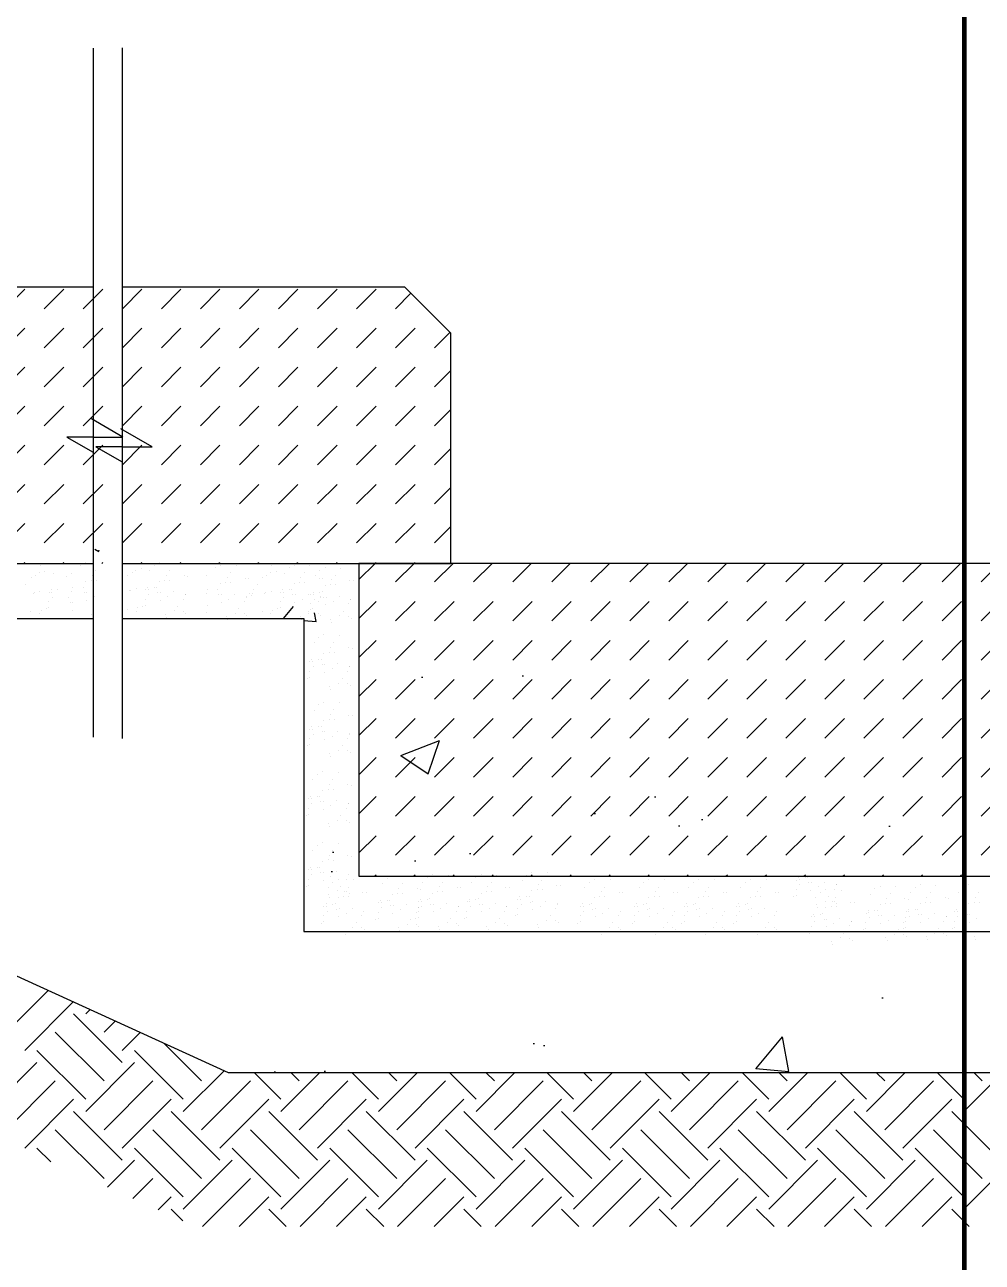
# Model space of a CAD drawing. Extents: x -5157 to -787, y -1161 to 1757.
# Drawn here: x -1568 to -1047, y -467 to 205 of the extents above; entities that cross this region are included whole.
import ezdxf

# ---------------------------------------------------------------- set-up
doc = ezdxf.new("R2010")
doc.units = 0
doc.header["$MEASUREMENT"] = 0
doc.layers.get('0').update_dxf_attribs({"linetype": 'CONTINUOUS'})
for name, color, linetype in [('LEVEL', 50, 'CONTINUOUS'), ('STAIR', 140, 'CONTINUOUS'), ('TK', 1, 'CONTINUOUS')]:
    doc.layers.add(name, color=color, linetype=linetype)
pattern_1 = [(45, (-4696.673, 390.117), (2e-15, 21.213203), [15, -15])]

msp = doc.modelspace()

# ---------------------------------------------------------------- hatches: boundary and pattern name
at = {"layer": 'STAIR'}
h = msp.add_hatch(dxfattribs=at)
h.set_pattern_fill('AR-CONC', color=256, scale=30, style=0)
h.set_pattern_definition([(50, (-4696.67, 390.12), (215.178, -18.826), [22.5, -247.5]), (355, (-4696.67, 390.12), (-41.625, 225.658), [18, -198]), (100.4514, (-4678.74, 388.55), (173.553, 206.832), [19.122, -210.343]), (46.184, (-4696.67, 450.12), (320.172, -49.656), [33.75, -371.25]), (96.636, (-4670, 445.98), (280.4, 292.235), [28.683, -315.514]), (351.184, (-4696.67, 450.12), (280.399, 292.236), [27, -297]), (21, (-4666.67, 435.12), (179.072, -120.786), [22.5, -247.5]), (326, (-4666.67, 435.12), (72.995, 217.545), [18, -198]), (71.4514, (-4651.75, 425.05), (252.067, 96.759), [19.122, -210.343]), (37.5, (-4696.67, 390.12), (3.648, 99.8682), [0, -195.6, 0, -201, 0, -198.75]), (7.5, (-4696.67, 390.12), (78.921, 118.3235), [0, -114.6, 0, -191.1, 0, -75.75]), (327.5, (-4763.57, 390.12), (160.1467, -6.7665), [0, -75, 0, -234, 0, -310.5]), (317.5, (-4793.57, 390.12), (174.956, 30.0315), [0, -97.5, 0, -155.4, 0, -220.5])])
edge = h.paths.add_edge_path()
edge.add_line((-4878.66, 662.34), (-4678.66, 662.34))
edge.add_line((-4878.66, 752.34), (-4878.66, 662.34))
edge.add_line((-4878.66, 752.34), (-4398.66, 752.34))
edge.add_line((-4678.66, 662.34), (-3588.97, 71.06))
edge.add_line((-4396.07, 782.34), (-4396.07, 632.34))
edge.add_line((-4396.07, 632.34), (-4146.07, 632.34))
edge.add_line((-4146.07, 632.34), (-4146.07, 482.34))
edge.add_line((-4146.07, 482.34), (-3846.07, 482.34))
edge.add_line((-3846.07, 482.34), (-3846.07, 332.34))
edge.add_line((-3846.07, 332.34), (-3546.07, 332.34))
edge.add_line((-3546.07, 332.34), (-3546.07, 152.34))
edge.add_line((-3588.97, 71.06), (-2247.41, 71.06))
edge.add_line((-3546.07, 152.34), (-2166.07, 152.34))
edge.add_line((-2247.41, 71.06), (-2247.41, -69.79))
edge.add_line((-2166.07, 152.34), (-2166.07, 32.34))
edge.add_line((-2166.07, 32.34), (-1716.07, 32.34))
edge.add_line((-2247.41, -69.79), (-2102.81, -69.79))
edge.add_line((-2102.81, -69.79), (-1457.23, -364.35))
edge.add_line((-1716.07, 32.34), (-1716.07, -117.66))
edge.add_line((-1716.07, -117.66), (-1416.07, -117.66))
edge.add_line((-1416.07, -117.66), (-1416.07, -287.66))
edge.add_line((-1416.07, -287.66), (-813.4, -287.66))
edge.add_line((-1457.23, -364.35), (-809.25, -364.35))
edge.add_line((-809.25, -364.35), (-813.4, -287.66))
h = msp.add_hatch(dxfattribs=at)
h.set_pattern_fill('DASH', color=256, scale=120, angle=45, style=0)
h.set_pattern_definition(pattern_1)
h.paths.add_polyline_path([(-1336.07, 37.34), (-1361.07, 62.34), (-1686.07, 62.34), (-1686.07, -87.66), (-1336.07, -87.66)])
h = msp.add_hatch(dxfattribs=at)
h.set_pattern_fill('DASH', color=256, scale=120, angle=45, style=0)
h.set_pattern_definition(pattern_1)
h.paths.add_polyline_path([(-1386.07, -87.66), (-1386.07, -257.66), (-996.07, -257.66), (-996.07, -112.66), (-1021.07, -87.66)])

# ---------------------------------------------------------------- linework, layer by layer
msp.add_line((-1336.07, -87.66), (-1386.07, -87.66))
at = {"layer": 'LEVEL'}
for p, q in [((-1530.6, 62.34), (-1686.07, 62.34)), ((-1361.07, 62.34), (-1514.72, 62.34)), ((-1361.07, 62.34), (-1336.07, 37.34)), ((-1336.07, -87.66), (-1336.07, 37.34)), ((-2102.81, -69.79), (-1457.23, -364.35)), ((-1686.07, -87.66), (-1530.6, -87.66)), ((-1514.72, -87.66), (-1336.07, -87.66)), ((-1386.07, -87.66), (-1386.07, -257.66)), ((-1021.07, -87.66), (-1386.07, -87.66)), ((-1716.07, -117.66), (-1530.6, -117.66)), ((-1514.72, -117.66), (-1416.07, -117.66)), ((-1416.07, -117.66), (-1416.07, -287.66)), ((-1386.07, -257.66), (-996.07, -257.66)), ((-1416.07, -287.66), (-803.4, -287.66)), ((-1457.23, -364.35), (-804.4, -364.35))]:
    msp.add_line(p, q, dxfattribs=at)
at = {"layer": 'STAIR', "linetype": 'CONTINUOUS'}
for p, q in [((-1530.6, 192.26), (-1530.6, -182.05)), ((-1530.6, 192.26), (-1530.6, -9.68)), ((-1514.72, 192.49), (-1514.72, -182.87)), ((-1514.72, 192.49), (-1514.72, -14.95)), ((-1514.34, -19.1), (-1531.39, -9.22)), ((-1544.91, -19.1), (-1530.6, -27.19)), ((-1530.6, -19.1), (-1544.91, -19.1)), ((-1530.6, -19.1), (-1514.34, -19.1)), ((-1498.47, -24.37), (-1515.52, -14.49)), ((-1529.03, -24.37), (-1514.72, -32.46)), ((-1514.72, -24.37), (-1529.03, -24.37)), ((-1514.72, -24.37), (-1498.47, -24.37))]:
    msp.add_line(p, q, dxfattribs=at)
at = {"layer": 'STAIR'}
for p, q in [((-1534.48, -87.4), (-1534.48, -87.4)), ((-1494.43, -87.4), (-1494.43, -87.4)), ((-1561.85, -94.11), (-1561.85, -94.11)), ((-1559.73, -92.61), (-1559.73, -92.61)), ((-1559.14, -88.99), (-1559.14, -88.99)), ((-1556.8, -91.96), (-1556.8, -91.96)), ((-1552.21, -92.98), (-1552.21, -92.98)), ((-1542.19, -93.06), (-1542.19, -93.06)), ((-1537.32, -88.89), (-1537.32, -88.89)), ((-1530.98, -94.07), (-1530.98, -94.07)), ((-1529.07, -91.57), (-1529.07, -91.57)), ((-1509.39, -92.83), (-1509.39, -92.83)), ((-1507.28, -91.33), (-1507.28, -91.33)), ((-1506.69, -87.7), (-1506.69, -87.7)), ((-1504.35, -90.68), (-1504.35, -90.68)), ((-1499.76, -91.7), (-1499.76, -91.7)), ((-1497.27, -88.89), (-1497.27, -88.89)), ((-1490.93, -94.07), (-1490.93, -94.07)), ((-1489.02, -91.57), (-1489.02, -91.57)), ((-1486.02, -87.67), (-1486.02, -87.67)), ((-1464.09, -90.17), (-1464.09, -90.17)), ((-1461.25, -88.69), (-1461.25, -88.69)), ((-1455.83, -92.85), (-1455.83, -92.85)), ((-1452.84, -88.95), (-1452.84, -88.95)), ((-1436.16, -94.11), (-1436.16, -94.11)), ((-1434.05, -92.61), (-1434.05, -92.61)), ((-1433.45, -88.99), (-1433.45, -88.99)), ((-1431.12, -91.96), (-1431.12, -91.96)), ((-1426.53, -92.98), (-1426.53, -92.98)), ((-1424.04, -90.17), (-1424.04, -90.17)), ((-1421.2, -88.69), (-1421.2, -88.69)), ((-1415.78, -92.85), (-1415.78, -92.85)), ((-1412.79, -88.95), (-1412.79, -88.95)), ((-1407.34, -91.45), (-1407.34, -91.45)), ((-1404.49, -89.97), (-1404.49, -89.97)), ((-1399.08, -94.14), (-1399.08, -94.14)), ((-1396.09, -90.23), (-1396.09, -90.23)), ((-1567.14, -99.41), (-1567.14, -99.41)), ((-1564.14, -95.51), (-1564.14, -95.51)), ((-1545.03, -94.55), (-1545.03, -94.55)), ((-1541.74, -100.78), (-1541.74, -100.78)), ((-1535.99, -100.59), (-1535.99, -100.59)), ((-1534.52, -97.37), (-1534.52, -97.37)), ((-1531.59, -96.72), (-1531.59, -96.72)), ((-1528.88, -96.79), (-1528.88, -96.79)), ((-1514.69, -98.13), (-1514.69, -98.13)), ((-1511.69, -94.23), (-1511.69, -94.23)), ((-1500.95, -100.74), (-1500.95, -100.74)), ((-1497.31, -100.78), (-1497.31, -100.78)), ((-1495.94, -100.59), (-1495.94, -100.59)), ((-1494.47, -97.37), (-1494.47, -97.37)), ((-1491.54, -96.72), (-1491.54, -96.72)), ((-1488.83, -96.79), (-1488.83, -96.79)), ((-1480.99, -94.38), (-1480.99, -94.38)), ((-1479.05, -94.59), (-1479.05, -94.59)), ((-1468.96, -94.35), (-1468.96, -94.35)), ((-1461.28, -98.65), (-1461.28, -98.65)), ((-1458.36, -98), (-1458.36, -98)), ((-1457.75, -95.35), (-1457.75, -95.35)), ((-1455.65, -98.08), (-1455.65, -98.08)), ((-1447.81, -95.66), (-1447.81, -95.66)), ((-1445.87, -95.87), (-1445.87, -95.87)), ((-1441.45, -99.41), (-1441.45, -99.41)), ((-1438.46, -95.51), (-1438.46, -95.51)), ((-1421.23, -98.65), (-1421.23, -98.65)), ((-1418.3, -98), (-1418.3, -98)), ((-1417.7, -95.35), (-1417.7, -95.35)), ((-1415.6, -98.08), (-1415.6, -98.08)), ((-1409.82, -94.26), (-1409.82, -94.26)), ((-1407.76, -95.66), (-1407.76, -95.66)), ((-1405.82, -95.87), (-1405.82, -95.87)), ((-1404.53, -99.93), (-1404.53, -99.93)), ((-1401.6, -99.28), (-1401.6, -99.28)), ((-1401, -96.64), (-1401, -96.64)), ((-1398.89, -99.36), (-1398.89, -99.36)), ((-1391.06, -96.95), (-1391.06, -96.95)), ((-1389.12, -97.16), (-1389.12, -97.16)), ((-1563.12, -103.78), (-1563.12, -103.78)), ((-1562.64, -103.71), (-1562.64, -103.71)), ((-1559.45, -102.86), (-1559.45, -102.86)), ((-1554.54, -103.35), (-1554.54, -103.35)), ((-1553.4, -102.02), (-1553.4, -102.02)), ((-1553.05, -103.29), (-1553.05, -103.29)), ((-1552.76, -105.97), (-1552.76, -105.97)), ((-1549.76, -102.07), (-1549.76, -102.07)), ((-1543.7, -106.25), (-1543.7, -106.25)), ((-1542.23, -103.03), (-1542.23, -103.03)), ((-1535.42, -103.53), (-1535.42, -103.53)), ((-1533.92, -103.46), (-1533.92, -103.46)), ((-1530.07, -105.84), (-1530.07, -105.84)), ((-1510.66, -102.5), (-1510.66, -102.5)), ((-1510.18, -102.42), (-1510.18, -102.42)), ((-1506.99, -101.58), (-1506.99, -101.58)), ((-1502.22, -107.19), (-1502.22, -107.19)), ((-1502.09, -102.07), (-1502.09, -102.07)), ((-1500.59, -102.01), (-1500.59, -102.01)), ((-1500.3, -104.69), (-1500.3, -104.69)), ((-1495.37, -103.53), (-1495.37, -103.53)), ((-1493.87, -103.46), (-1493.87, -103.46)), ((-1490.02, -105.84), (-1490.02, -105.84)), ((-1486.8, -103.15), (-1486.8, -103.15)), ((-1481.56, -107.15), (-1481.56, -107.15)), ((-1480.42, -104.56), (-1480.42, -104.56)), ((-1480.39, -104.7), (-1480.39, -104.7)), ((-1469, -104.31), (-1469, -104.31)), ((-1468.51, -102.07), (-1468.51, -102.07)), ((-1462.76, -101.87), (-1462.76, -101.87)), ((-1462.19, -104.81), (-1462.19, -104.81)), ((-1460.69, -104.74), (-1460.69, -104.74)), ((-1456.84, -107.12), (-1456.84, -107.12)), ((-1453.61, -104.44), (-1453.61, -104.44)), ((-1447.23, -105.85), (-1447.23, -105.85)), ((-1447.2, -105.99), (-1447.2, -105.99)), ((-1445.52, -104.08), (-1445.52, -104.08)), ((-1444.3, -105.2), (-1444.3, -105.2)), ((-1444.02, -104.02), (-1444.02, -104.02)), ((-1443.37, -101.91), (-1443.37, -101.91)), ((-1437.43, -103.78), (-1437.43, -103.78)), ((-1436.95, -103.71), (-1436.95, -103.71)), ((-1433.76, -102.86), (-1433.76, -102.86)), ((-1428.86, -103.35), (-1428.86, -103.35)), ((-1427.72, -102.02), (-1427.72, -102.02)), ((-1427.36, -103.29), (-1427.36, -103.29)), ((-1427.07, -105.97), (-1427.07, -105.97)), ((-1424.08, -102.07), (-1424.08, -102.07)), ((-1422.7, -101.87), (-1422.7, -101.87)), ((-1422.14, -104.81), (-1422.14, -104.81)), ((-1420.64, -104.74), (-1420.64, -104.74)), ((-1416.79, -107.12), (-1416.79, -107.12)), ((-1413.56, -104.44), (-1413.56, -104.44)), ((-1412.16, -104.64), (-1412.16, -104.64)), ((-1411.01, -103.31), (-1411.01, -103.31)), ((-1410.66, -104.57), (-1410.66, -104.57)), ((-1410.37, -107.25), (-1410.37, -107.25)), ((-1407.37, -103.35), (-1407.37, -103.35)), ((-1407.18, -105.85), (-1407.18, -105.85)), ((-1407.15, -105.99), (-1407.15, -105.99)), ((-1406, -103.16), (-1406, -103.16)), ((-1405.43, -106.09), (-1405.43, -106.09)), ((-1403.93, -106.03), (-1403.93, -106.03)), ((-1396.86, -105.72), (-1396.86, -105.72)), ((-1390.48, -107.13), (-1390.48, -107.13)), ((-1390.45, -107.27), (-1390.45, -107.27)), ((-1564.45, -113.89), (-1564.45, -113.89)), ((-1558.87, -113.05), (-1558.87, -113.05)), ((-1555.94, -112.4), (-1555.94, -112.4)), ((-1554.68, -108.47), (-1554.68, -108.47)), ((-1554.68, -111.69), (-1554.68, -111.69)), ((-1543.13, -109.19), (-1543.13, -109.19)), ((-1541.95, -113.28), (-1541.95, -113.28)), ((-1541.63, -109.12), (-1541.63, -109.12)), ((-1534.23, -107.62), (-1534.23, -107.62)), ((-1511.99, -112.61), (-1511.99, -112.61)), ((-1507.23, -113.71), (-1507.23, -113.71)), ((-1506.42, -111.76), (-1506.42, -111.76)), ((-1503.49, -111.11), (-1503.49, -111.11)), ((-1502.22, -110.4), (-1502.22, -110.4)), ((-1494.18, -107.62), (-1494.18, -107.62)), ((-1486.47, -113.55), (-1486.47, -113.55)), ((-1484.55, -111.05), (-1484.55, -111.05)), ((-1481.58, -113.74), (-1481.58, -113.74)), ((-1468.4, -110.4), (-1468.4, -110.4)), ((-1461, -108.9), (-1461, -108.9)), ((-1451.37, -112.34), (-1451.37, -112.34)), ((-1448.37, -108.43), (-1448.37, -108.43)), ((-1438.76, -113.89), (-1438.76, -113.89)), ((-1433.18, -113.05), (-1433.18, -113.05)), ((-1430.25, -112.4), (-1430.25, -112.4)), ((-1428.99, -108.47), (-1428.99, -108.47)), ((-1428.99, -111.69), (-1428.99, -111.69)), ((-1420.95, -108.9), (-1420.95, -108.9)), ((-1413.55, -113.68), (-1413.55, -113.68)), ((-1412.29, -109.75), (-1412.29, -109.75)), ((-1412.29, -112.97), (-1412.29, -112.97)), ((-1411.32, -112.34), (-1411.32, -112.34)), ((-1408.32, -108.43), (-1408.32, -108.43)), ((-1404.25, -110.18), (-1404.25, -110.18)), ((-1400.08, -108.4), (-1400.08, -108.4)), ((-1394.62, -113.62), (-1394.62, -113.62)), ((-1391.62, -109.72), (-1391.62, -109.72)), ((-1559.68, -114.99), (-1559.68, -114.99)), ((-1531.34, -115.5), (-1531.34, -115.5)), ((-1530.73, -117.15), (-1530.73, -117.15)), ((-1491.29, -115.5), (-1491.29, -115.5)), ((-1490.68, -117.15), (-1490.68, -117.15)), ((-1480.13, -114.81), (-1480.13, -114.81)), ((-1468.71, -114.56), (-1468.71, -114.56)), ((-1458.11, -116.79), (-1458.11, -116.79)), ((-1457.49, -118.43), (-1457.49, -118.43)), ((-1453.29, -114.83), (-1453.29, -114.83)), ((-1448.39, -115.03), (-1448.39, -115.03)), ((-1446.95, -116.1), (-1446.95, -116.1)), ((-1433.99, -114.99), (-1433.99, -114.99)), ((-1418.06, -116.79), (-1418.06, -116.79)), ((-1417.44, -118.43), (-1417.44, -118.43)), ((-1413.24, -114.83), (-1413.24, -114.83)), ((-1408.34, -115.03), (-1408.34, -115.03)), ((-1406.9, -116.1), (-1406.9, -116.1)), ((-1401.36, -118.07), (-1401.36, -118.07)), ((-1400.74, -119.72), (-1400.74, -119.72)), ((-1396.53, -116.12), (-1396.53, -116.12)), ((-1391.64, -116.31), (-1391.64, -116.31)), ((-1390.2, -117.38), (-1390.2, -117.38)), ((-1405.14, -126.56), (-1405.14, -126.56)), ((-1396.73, -126.82), (-1396.73, -126.82)), ((-1410.47, -130.85), (-1410.47, -130.85)), ((-1407.98, -128.04), (-1407.98, -128.04)), ((-1401.64, -133.22), (-1401.64, -133.22)), ((-1399.72, -130.72), (-1399.72, -130.72)), ((-1391.7, -133.53), (-1391.7, -133.53)), ((-1389.76, -133.74), (-1389.76, -133.74)), ((-1411.66, -139.89), (-1411.66, -139.89)), ((-1411.3, -141.16), (-1411.3, -141.16)), ((-1408.02, -139.94), (-1408.02, -139.94)), ((-1406.64, -139.74), (-1406.64, -139.74)), ((-1405.17, -136.52), (-1405.17, -136.52)), ((-1402.24, -135.87), (-1402.24, -135.87)), ((-1399.54, -135.95), (-1399.54, -135.95)), ((-1412.93, -146.34), (-1412.93, -146.34)), ((-1412.8, -141.22), (-1412.8, -141.22)), ((-1411.01, -143.84), (-1411.01, -143.84)), ((-1406.08, -142.68), (-1406.08, -142.68)), ((-1404.89, -146.77), (-1404.89, -146.77)), ((-1404.58, -142.61), (-1404.58, -142.61)), ((-1400.73, -144.99), (-1400.73, -144.99)), ((-1397.5, -142.31), (-1397.5, -142.31)), ((-1392.26, -146.3), (-1392.26, -146.3)), ((-1391.12, -143.72), (-1391.12, -143.72)), ((-1391.09, -143.86), (-1391.09, -143.86)), ((-1414.19, -150.27), (-1414.19, -150.27)), ((-1412.93, -149.56), (-1412.93, -149.56)), ((-1402, -154.66), (-1402, -154.66)), ((-1397.18, -152.7), (-1397.18, -152.7)), ((-1395.26, -150.21), (-1395.26, -150.21)), ((-1392.28, -152.9), (-1392.28, -152.9)), ((-1390.84, -153.97), (-1390.84, -153.97)), ((-1401.38, -156.3), (-1401.38, -156.3)), ((-1410.47, -167.44), (-1410.47, -167.44)), ((-1407.98, -164.63), (-1407.98, -164.63)), ((-1405.14, -163.14), (-1405.14, -163.14)), ((-1399.72, -167.31), (-1399.72, -167.31)), ((-1396.73, -163.41), (-1396.73, -163.41)), ((-1405.17, -173.11), (-1405.17, -173.11)), ((-1402.24, -172.46), (-1402.24, -172.46)), ((-1401.64, -169.81), (-1401.64, -169.81)), ((-1399.54, -172.53), (-1399.54, -172.53)), ((-1391.7, -170.12), (-1391.7, -170.12)), ((-1389.76, -170.33), (-1389.76, -170.33)), ((-1412.8, -177.81), (-1412.8, -177.81)), ((-1411.66, -176.48), (-1411.66, -176.48)), ((-1411.3, -177.75), (-1411.3, -177.75)), ((-1411.01, -180.43), (-1411.01, -180.43)), ((-1408.02, -176.52), (-1408.02, -176.52)), ((-1406.64, -176.33), (-1406.64, -176.33)), ((-1406.08, -179.27), (-1406.08, -179.27)), ((-1404.58, -179.2), (-1404.58, -179.2)), ((-1397.5, -178.89), (-1397.5, -178.89)), ((-1391.12, -180.3), (-1391.12, -180.3)), ((-1391.09, -180.44), (-1391.09, -180.44)), ((-1414.19, -186.85), (-1414.19, -186.85)), ((-1412.93, -182.93), (-1412.93, -182.93)), ((-1412.93, -186.14), (-1412.93, -186.14)), ((-1404.89, -183.36), (-1404.89, -183.36)), ((-1400.73, -181.58), (-1400.73, -181.58)), ((-1395.26, -186.79), (-1395.26, -186.79)), ((-1392.26, -182.89), (-1392.26, -182.89)), ((-1402, -191.24), (-1402, -191.24)), ((-1401.38, -192.89), (-1401.38, -192.89)), ((-1397.18, -189.29), (-1397.18, -189.29)), ((-1392.28, -189.48), (-1392.28, -189.48)), ((-1390.84, -190.55), (-1390.84, -190.55)), ((-1405.78, -201.01), (-1405.78, -201.01)), ((-1397.37, -201.28), (-1397.37, -201.28)), ((-1411.11, -205.31), (-1411.11, -205.31)), ((-1408.62, -202.5), (-1408.62, -202.5)), ((-1402.28, -207.68), (-1402.28, -207.68)), ((-1400.37, -205.18), (-1400.37, -205.18)), ((-1392.34, -207.99), (-1392.34, -207.99)), ((-1390.4, -208.2), (-1390.4, -208.2)), ((-1412.3, -214.35), (-1412.3, -214.35)), ((-1408.66, -214.39), (-1408.66, -214.39)), ((-1407.29, -214.2), (-1407.29, -214.2)), ((-1405.82, -210.98), (-1405.82, -210.98)), ((-1402.89, -210.33), (-1402.89, -210.33)), ((-1400.18, -210.4), (-1400.18, -210.4)), ((-1413.57, -220.8), (-1413.57, -220.8)), ((-1413.44, -215.68), (-1413.44, -215.68)), ((-1411.94, -215.62), (-1411.94, -215.62)), ((-1411.65, -218.3), (-1411.65, -218.3)), ((-1406.72, -217.14), (-1406.72, -217.14)), ((-1405.53, -221.23), (-1405.53, -221.23)), ((-1405.22, -217.07), (-1405.22, -217.07)), ((-1401.37, -219.45), (-1401.37, -219.45)), ((-1398.15, -216.76), (-1398.15, -216.76)), ((-1392.91, -220.76), (-1392.91, -220.76)), ((-1391.77, -218.17), (-1391.77, -218.17)), ((-1391.74, -218.31), (-1391.74, -218.31)), ((-1414.84, -224.72), (-1414.84, -224.72)), ((-1413.57, -224.01), (-1413.57, -224.01)), ((-1397.82, -227.16), (-1397.82, -227.16)), ((-1395.9, -224.66), (-1395.9, -224.66)), ((-1392.93, -227.35), (-1392.93, -227.35)), ((-1391.48, -228.42), (-1391.48, -228.42)), ((-1402.64, -229.11), (-1402.64, -229.11)), ((-1402.02, -230.76), (-1402.02, -230.76)), ((-1408.62, -241.01), (-1408.62, -241.01)), ((-1405.78, -239.52), (-1405.78, -239.52)), ((-1397.37, -239.79), (-1397.37, -239.79)), ((-1411.11, -243.82), (-1411.11, -243.82)), ((-1402.28, -246.19), (-1402.28, -246.19)), ((-1400.37, -243.69), (-1400.37, -243.69)), ((-1392.34, -246.5), (-1392.34, -246.5)), ((-1390.4, -246.71), (-1390.4, -246.71)), ((-1413.44, -254.19), (-1413.44, -254.19)), ((-1412.3, -252.86), (-1412.3, -252.86)), ((-1411.94, -254.13), (-1411.94, -254.13)), ((-1408.66, -252.91), (-1408.66, -252.91)), ((-1407.29, -252.71), (-1407.29, -252.71)), ((-1405.82, -249.49), (-1405.82, -249.49)), ((-1402.89, -248.84), (-1402.89, -248.84)), ((-1400.18, -248.92), (-1400.18, -248.92)), ((-1398.15, -255.27), (-1398.15, -255.27)), ((-1413.57, -259.31), (-1413.57, -259.31)), ((-1411.65, -256.81), (-1411.65, -256.81)), ((-1406.72, -255.65), (-1406.72, -255.65)), ((-1405.53, -259.74), (-1405.53, -259.74)), ((-1405.22, -255.58), (-1405.22, -255.58)), ((-1401.37, -257.96), (-1401.37, -257.96)), ((-1400.27, -260.91), (-1400.27, -260.91)), ((-1397.43, -259.42), (-1397.43, -259.42)), ((-1392.91, -259.27), (-1392.91, -259.27)), ((-1391.77, -256.69), (-1391.77, -256.69)), ((-1391.74, -256.82), (-1391.74, -256.82)), ((-1389.02, -259.69), (-1389.02, -259.69)), ((-1373.21, -261.79), (-1373.21, -261.79)), ((-1370.72, -258.98), (-1370.72, -258.98)), ((-1367.88, -257.5), (-1367.88, -257.5)), ((-1362.46, -261.66), (-1362.46, -261.66)), ((-1359.47, -257.76), (-1359.47, -257.76)), ((-1351.36, -261.15), (-1351.36, -261.15)), ((-1348.88, -258.34), (-1348.88, -258.34)), ((-1346.04, -256.85), (-1346.04, -256.85)), ((-1340.62, -261.02), (-1340.62, -261.02)), ((-1337.63, -257.12), (-1337.63, -257.12)), ((-1325.03, -261.15), (-1325.03, -261.15)), ((-1322.54, -258.34), (-1322.54, -258.34)), ((-1319.7, -256.85), (-1319.7, -256.85)), ((-1314.28, -261.02), (-1314.28, -261.02)), ((-1311.29, -257.12), (-1311.29, -257.12)), ((-1297.4, -259.86), (-1297.4, -259.86)), ((-1294.92, -257.06), (-1294.92, -257.06)), ((-1292.08, -255.57), (-1292.08, -255.57)), ((-1288.58, -262.24), (-1288.58, -262.24)), ((-1286.66, -259.74), (-1286.66, -259.74)), ((-1283.67, -255.84), (-1283.67, -255.84)), ((-1260.87, -260.91), (-1260.87, -260.91)), ((-1258.03, -259.42), (-1258.03, -259.42)), ((-1249.62, -259.69), (-1249.62, -259.69)), ((-1231.32, -260.91), (-1231.32, -260.91)), ((-1228.48, -259.42), (-1228.48, -259.42)), ((-1220.07, -259.69), (-1220.07, -259.69)), ((-1204.34, -260.91), (-1204.34, -260.91)), ((-1201.5, -259.42), (-1201.5, -259.42)), ((-1193.09, -259.69), (-1193.09, -259.69)), ((-1176.07, -260.91), (-1176.07, -260.91)), ((-1173.23, -259.42), (-1173.23, -259.42)), ((-1164.82, -259.69), (-1164.82, -259.69)), ((-1148.41, -259.74), (-1148.41, -259.74)), ((-1147.27, -258.41), (-1147.27, -258.41)), ((-1146.91, -259.67), (-1146.91, -259.67)), ((-1143.63, -258.45), (-1143.63, -258.45)), ((-1142.26, -258.26), (-1142.26, -258.26)), ((-1141.69, -261.19), (-1141.69, -261.19)), ((-1140.19, -261.13), (-1140.19, -261.13)), ((-1133.12, -260.82), (-1133.12, -260.82)), ((-1126.74, -262.23), (-1126.74, -262.23)), ((-1414.84, -263.23), (-1414.84, -263.23)), ((-1413.57, -262.53), (-1413.57, -262.53)), ((-1402.76, -263.72), (-1402.76, -263.72)), ((-1402.64, -267.62), (-1402.64, -267.62)), ((-1397.82, -265.67), (-1397.82, -265.67)), ((-1395.9, -263.17), (-1395.9, -263.17)), ((-1394.54, -268.74), (-1394.54, -268.74)), ((-1393.93, -266.09), (-1393.93, -266.09)), ((-1392.93, -265.87), (-1392.93, -265.87)), ((-1392.01, -263.59), (-1392.01, -263.59)), ((-1391.83, -268.81), (-1391.83, -268.81)), ((-1391.48, -266.94), (-1391.48, -266.94)), ((-1383.99, -266.4), (-1383.99, -266.4)), ((-1382.05, -266.61), (-1382.05, -266.61)), ((-1367.91, -267.46), (-1367.91, -267.46)), ((-1364.99, -266.81), (-1364.99, -266.81)), ((-1364.38, -264.16), (-1364.38, -264.16)), ((-1362.28, -266.89), (-1362.28, -266.89)), ((-1354.44, -264.47), (-1354.44, -264.47)), ((-1352.5, -264.68), (-1352.5, -264.68)), ((-1346.07, -266.82), (-1346.07, -266.82)), ((-1343.14, -266.17), (-1343.14, -266.17)), ((-1342.54, -263.52), (-1342.54, -263.52)), ((-1340.43, -266.25), (-1340.43, -266.25)), ((-1332.6, -263.83), (-1332.6, -263.83)), ((-1330.66, -264.04), (-1330.66, -264.04)), ((-1319.74, -266.82), (-1319.74, -266.82)), ((-1316.81, -266.17), (-1316.81, -266.17)), ((-1316.2, -263.52), (-1316.2, -263.52)), ((-1314.1, -266.25), (-1314.1, -266.25)), ((-1306.26, -263.83), (-1306.26, -263.83)), ((-1304.32, -264.04), (-1304.32, -264.04)), ((-1298.59, -268.91), (-1298.59, -268.91)), ((-1294.95, -268.95), (-1294.95, -268.95)), ((-1293.58, -268.76), (-1293.58, -268.76)), ((-1292.11, -265.54), (-1292.11, -265.54)), ((-1289.18, -264.89), (-1289.18, -264.89)), ((-1286.47, -264.96), (-1286.47, -264.96)), ((-1278.64, -262.55), (-1278.64, -262.55)), ((-1276.7, -262.76), (-1276.7, -262.76)), ((-1263.36, -263.72), (-1263.36, -263.72)), ((-1255.14, -268.74), (-1255.14, -268.74)), ((-1254.53, -266.09), (-1254.53, -266.09)), ((-1252.61, -263.59), (-1252.61, -263.59)), ((-1252.43, -268.81), (-1252.43, -268.81)), ((-1244.59, -266.4), (-1244.59, -266.4)), ((-1242.65, -266.61), (-1242.65, -266.61)), ((-1233.81, -263.72), (-1233.81, -263.72)), ((-1225.59, -268.74), (-1225.59, -268.74)), ((-1224.98, -266.09), (-1224.98, -266.09)), ((-1223.06, -263.59), (-1223.06, -263.59)), ((-1222.88, -268.81), (-1222.88, -268.81)), ((-1215.04, -266.4), (-1215.04, -266.4)), ((-1213.1, -266.61), (-1213.1, -266.61)), ((-1206.83, -263.72), (-1206.83, -263.72)), ((-1198.61, -268.74), (-1198.61, -268.74)), ((-1198, -266.09), (-1198, -266.09)), ((-1196.08, -263.59), (-1196.08, -263.59)), ((-1195.9, -268.81), (-1195.9, -268.81)), ((-1188.06, -266.4), (-1188.06, -266.4)), ((-1186.12, -266.61), (-1186.12, -266.61)), ((-1178.56, -263.72), (-1178.56, -263.72)), ((-1170.34, -268.74), (-1170.34, -268.74)), ((-1169.74, -266.09), (-1169.74, -266.09)), ((-1167.82, -263.59), (-1167.82, -263.59)), ((-1167.63, -268.81), (-1167.63, -268.81)), ((-1159.8, -266.4), (-1159.8, -266.4)), ((-1157.86, -266.61), (-1157.86, -266.61)), ((-1149.81, -268.78), (-1149.81, -268.78)), ((-1148.54, -264.85), (-1148.54, -264.85)), ((-1148.54, -268.07), (-1148.54, -268.07)), ((-1146.63, -262.35), (-1146.63, -262.35)), ((-1140.5, -265.28), (-1140.5, -265.28)), ((-1136.34, -263.5), (-1136.34, -263.5)), ((-1135.24, -266.45), (-1135.24, -266.45)), ((-1132.4, -264.97), (-1132.4, -264.97)), ((-1130.87, -268.72), (-1130.87, -268.72)), ((-1127.88, -264.82), (-1127.88, -264.82)), ((-1126.71, -262.37), (-1126.71, -262.37)), ((-1123.99, -265.23), (-1123.99, -265.23)), ((-1108.18, -267.34), (-1108.18, -267.34)), ((-1105.69, -264.53), (-1105.69, -264.53)), ((-1102.85, -263.04), (-1102.85, -263.04)), ((-1097.44, -267.21), (-1097.44, -267.21)), ((-1094.44, -263.31), (-1094.44, -263.31)), ((-1086.34, -266.69), (-1086.34, -266.69)), ((-1083.85, -263.88), (-1083.85, -263.88)), ((-1081.01, -262.4), (-1081.01, -262.4)), ((-1075.6, -266.57), (-1075.6, -266.57)), ((-1072.6, -262.67), (-1072.6, -262.67)), ((-1060, -266.69), (-1060, -266.69)), ((-1057.51, -263.88), (-1057.51, -263.88)), ((-1054.67, -262.4), (-1054.67, -262.4)), ((-1049.26, -266.57), (-1049.26, -266.57)), ((-1405.09, -274.09), (-1405.09, -274.09)), ((-1403.95, -272.76), (-1403.95, -272.76)), ((-1403.59, -274.03), (-1403.59, -274.03)), ((-1402.02, -269.27), (-1402.02, -269.27)), ((-1400.31, -272.8), (-1400.31, -272.8)), ((-1398.94, -272.61), (-1398.94, -272.61)), ((-1398.37, -275.55), (-1398.37, -275.55)), ((-1397.47, -269.39), (-1397.47, -269.39)), ((-1396.87, -275.48), (-1396.87, -275.48)), ((-1389.79, -275.17), (-1389.79, -275.17)), ((-1375.54, -272.17), (-1375.54, -272.17)), ((-1374.4, -270.83), (-1374.4, -270.83)), ((-1374.04, -272.1), (-1374.04, -272.1)), ((-1373.75, -274.78), (-1373.75, -274.78)), ((-1370.76, -270.88), (-1370.76, -270.88)), ((-1369.39, -270.68), (-1369.39, -270.68)), ((-1368.82, -273.62), (-1368.82, -273.62)), ((-1367.32, -273.55), (-1367.32, -273.55)), ((-1360.24, -273.25), (-1360.24, -273.25)), ((-1353.86, -274.66), (-1353.86, -274.66)), ((-1353.83, -274.8), (-1353.83, -274.8)), ((-1353.7, -271.52), (-1353.7, -271.52)), ((-1352.56, -270.19), (-1352.56, -270.19)), ((-1352.2, -271.46), (-1352.2, -271.46)), ((-1351.91, -274.14), (-1351.91, -274.14)), ((-1348.92, -270.24), (-1348.92, -270.24)), ((-1347.54, -270.04), (-1347.54, -270.04)), ((-1346.97, -272.98), (-1346.97, -272.98)), ((-1345.48, -272.91), (-1345.48, -272.91)), ((-1341.63, -275.29), (-1341.63, -275.29)), ((-1338.4, -272.6), (-1338.4, -272.6)), ((-1332.02, -274.02), (-1332.02, -274.02)), ((-1331.99, -274.15), (-1331.99, -274.15)), ((-1327.36, -271.52), (-1327.36, -271.52)), ((-1326.22, -270.19), (-1326.22, -270.19)), ((-1325.86, -271.46), (-1325.86, -271.46)), ((-1325.57, -274.14), (-1325.57, -274.14)), ((-1322.58, -270.24), (-1322.58, -270.24)), ((-1321.21, -270.04), (-1321.21, -270.04)), ((-1320.64, -272.98), (-1320.64, -272.98)), ((-1319.14, -272.91), (-1319.14, -272.91)), ((-1315.29, -275.29), (-1315.29, -275.29)), ((-1312.06, -272.6), (-1312.06, -272.6)), ((-1305.68, -274.02), (-1305.68, -274.02)), ((-1305.65, -274.15), (-1305.65, -274.15)), ((-1299.87, -275.35), (-1299.87, -275.35)), ((-1299.74, -270.24), (-1299.74, -270.24)), ((-1298.24, -270.17), (-1298.24, -270.17)), ((-1297.95, -272.86), (-1297.95, -272.86)), ((-1293.01, -271.69), (-1293.01, -271.69)), ((-1291.52, -271.63), (-1291.52, -271.63)), ((-1287.66, -274), (-1287.66, -274)), ((-1284.44, -271.32), (-1284.44, -271.32)), ((-1279.2, -275.32), (-1279.2, -275.32)), ((-1278.06, -272.73), (-1278.06, -272.73)), ((-1278.03, -272.87), (-1278.03, -272.87)), ((-1265.69, -274.09), (-1265.69, -274.09)), ((-1264.55, -272.76), (-1264.55, -272.76)), ((-1264.19, -274.03), (-1264.19, -274.03)), ((-1260.91, -272.8), (-1260.91, -272.8)), ((-1259.54, -272.61), (-1259.54, -272.61)), ((-1258.97, -275.55), (-1258.97, -275.55)), ((-1258.07, -269.39), (-1258.07, -269.39)), ((-1257.47, -275.48), (-1257.47, -275.48)), ((-1250.39, -275.17), (-1250.39, -275.17)), ((-1236.14, -274.09), (-1236.14, -274.09)), ((-1235, -272.76), (-1235, -272.76)), ((-1234.64, -274.03), (-1234.64, -274.03)), ((-1231.36, -272.8), (-1231.36, -272.8)), ((-1229.99, -272.61), (-1229.99, -272.61)), ((-1229.42, -275.55), (-1229.42, -275.55)), ((-1228.52, -269.39), (-1228.52, -269.39)), ((-1227.92, -275.48), (-1227.92, -275.48)), ((-1220.84, -275.17), (-1220.84, -275.17)), ((-1209.16, -274.09), (-1209.16, -274.09)), ((-1208.02, -272.76), (-1208.02, -272.76)), ((-1207.66, -274.03), (-1207.66, -274.03)), ((-1204.38, -272.8), (-1204.38, -272.8)), ((-1203.01, -272.61), (-1203.01, -272.61)), ((-1202.44, -275.55), (-1202.44, -275.55)), ((-1201.53, -269.39), (-1201.53, -269.39)), ((-1200.94, -275.48), (-1200.94, -275.48)), ((-1193.86, -275.17), (-1193.86, -275.17)), ((-1180.89, -274.09), (-1180.89, -274.09)), ((-1179.75, -272.76), (-1179.75, -272.76)), ((-1179.39, -274.03), (-1179.39, -274.03)), ((-1176.11, -272.8), (-1176.11, -272.8)), ((-1174.74, -272.61), (-1174.74, -272.61)), ((-1174.17, -275.55), (-1174.17, -275.55)), ((-1173.27, -269.39), (-1173.27, -269.39)), ((-1172.67, -275.48), (-1172.67, -275.48)), ((-1165.6, -275.17), (-1165.6, -275.17)), ((-1137.73, -269.26), (-1137.73, -269.26)), ((-1137.61, -273.17), (-1137.61, -273.17)), ((-1137, -274.82), (-1137, -274.82)), ((-1132.79, -271.22), (-1132.79, -271.22)), ((-1132.44, -274.93), (-1132.44, -274.93)), ((-1129.51, -274.28), (-1129.51, -274.28)), ((-1128.91, -271.63), (-1128.91, -271.63)), ((-1127.9, -271.41), (-1127.9, -271.41)), ((-1126.99, -269.14), (-1126.99, -269.14)), ((-1126.8, -274.36), (-1126.8, -274.36)), ((-1126.45, -272.48), (-1126.45, -272.48)), ((-1118.97, -271.95), (-1118.97, -271.95)), ((-1117.03, -272.15), (-1117.03, -272.15)), ((-1102.89, -273.01), (-1102.89, -273.01)), ((-1099.96, -272.36), (-1099.96, -272.36)), ((-1099.36, -269.71), (-1099.36, -269.71)), ((-1097.25, -272.43), (-1097.25, -272.43)), ((-1089.42, -270.02), (-1089.42, -270.02)), ((-1087.48, -270.23), (-1087.48, -270.23)), ((-1082.52, -275.59), (-1082.52, -275.59)), ((-1081.05, -272.36), (-1081.05, -272.36)), ((-1078.12, -271.72), (-1078.12, -271.72)), ((-1077.51, -269.07), (-1077.51, -269.07)), ((-1075.41, -271.79), (-1075.41, -271.79)), ((-1067.57, -269.38), (-1067.57, -269.38)), ((-1065.64, -269.59), (-1065.64, -269.59)), ((-1056.18, -275.59), (-1056.18, -275.59)), ((-1054.71, -272.36), (-1054.71, -272.36)), ((-1051.78, -271.72), (-1051.78, -271.72)), ((-1051.18, -269.07), (-1051.18, -269.07)), ((-1049.07, -271.79), (-1049.07, -271.79)), ((-1405.22, -279.21), (-1405.22, -279.21)), ((-1405.22, -282.42), (-1405.22, -282.42)), ((-1403.3, -276.71), (-1403.3, -276.71)), ((-1397.18, -279.64), (-1397.18, -279.64)), ((-1393.02, -277.86), (-1393.02, -277.86)), ((-1384.55, -279.17), (-1384.55, -279.17)), ((-1383.41, -276.58), (-1383.41, -276.58)), ((-1383.38, -276.72), (-1383.38, -276.72)), ((-1376.94, -281.21), (-1376.94, -281.21)), ((-1375.67, -277.28), (-1375.67, -277.28)), ((-1375.67, -280.5), (-1375.67, -280.5)), ((-1367.63, -277.71), (-1367.63, -277.71)), ((-1363.47, -275.93), (-1363.47, -275.93)), ((-1358, -281.15), (-1358, -281.15)), ((-1355.09, -280.56), (-1355.09, -280.56)), ((-1355, -277.24), (-1355, -277.24)), ((-1353.83, -276.64), (-1353.83, -276.64)), ((-1353.83, -279.86), (-1353.83, -279.86)), ((-1345.79, -277.07), (-1345.79, -277.07)), ((-1336.16, -280.5), (-1336.16, -280.5)), ((-1333.16, -276.6), (-1333.16, -276.6)), ((-1328.76, -280.56), (-1328.76, -280.56)), ((-1327.49, -276.64), (-1327.49, -276.64)), ((-1327.49, -279.86), (-1327.49, -279.86)), ((-1319.45, -277.07), (-1319.45, -277.07)), ((-1309.82, -280.5), (-1309.82, -280.5)), ((-1306.82, -276.6), (-1306.82, -276.6)), ((-1301.13, -279.28), (-1301.13, -279.28)), ((-1299.87, -278.57), (-1299.87, -278.57)), ((-1291.83, -275.78), (-1291.83, -275.78)), ((-1284.11, -281.72), (-1284.11, -281.72)), ((-1282.2, -279.22), (-1282.2, -279.22)), ((-1279.22, -281.91), (-1279.22, -281.91)), ((-1265.82, -279.21), (-1265.82, -279.21)), ((-1265.82, -282.42), (-1265.82, -282.42)), ((-1263.9, -276.71), (-1263.9, -276.71)), ((-1257.78, -279.64), (-1257.78, -279.64)), ((-1253.62, -277.86), (-1253.62, -277.86)), ((-1245.15, -279.17), (-1245.15, -279.17)), ((-1244.01, -276.58), (-1244.01, -276.58)), ((-1243.98, -276.72), (-1243.98, -276.72)), ((-1236.27, -279.21), (-1236.27, -279.21)), ((-1236.27, -282.42), (-1236.27, -282.42)), ((-1234.35, -276.71), (-1234.35, -276.71)), ((-1228.23, -279.64), (-1228.23, -279.64)), ((-1224.07, -277.86), (-1224.07, -277.86)), ((-1215.6, -279.17), (-1215.6, -279.17)), ((-1214.46, -276.58), (-1214.46, -276.58)), ((-1214.43, -276.72), (-1214.43, -276.72)), ((-1209.29, -279.21), (-1209.29, -279.21)), ((-1209.29, -282.42), (-1209.29, -282.42)), ((-1207.37, -276.71), (-1207.37, -276.71)), ((-1201.25, -279.64), (-1201.25, -279.64)), ((-1197.09, -277.86), (-1197.09, -277.86)), ((-1188.62, -279.17), (-1188.62, -279.17)), ((-1187.48, -276.58), (-1187.48, -276.58)), ((-1187.45, -276.72), (-1187.45, -276.72)), ((-1181.02, -279.21), (-1181.02, -279.21)), ((-1181.02, -282.42), (-1181.02, -282.42)), ((-1179.11, -276.71), (-1179.11, -276.71)), ((-1172.98, -279.64), (-1172.98, -279.64)), ((-1168.82, -277.86), (-1168.82, -277.86)), ((-1160.36, -279.17), (-1160.36, -279.17)), ((-1159.22, -276.58), (-1159.22, -276.58)), ((-1159.19, -276.72), (-1159.19, -276.72)), ((-1140.06, -279.64), (-1140.06, -279.64)), ((-1138.92, -278.3), (-1138.92, -278.3)), ((-1138.56, -279.57), (-1138.56, -279.57)), ((-1138.28, -282.25), (-1138.28, -282.25)), ((-1135.28, -278.35), (-1135.28, -278.35)), ((-1133.91, -278.16), (-1133.91, -278.16)), ((-1133.34, -281.09), (-1133.34, -281.09)), ((-1131.84, -281.03), (-1131.84, -281.03)), ((-1124.77, -280.72), (-1124.77, -280.72)), ((-1118.39, -282.13), (-1118.39, -282.13)), ((-1118.36, -282.27), (-1118.36, -282.27)), ((-1110.51, -277.71), (-1110.51, -277.71)), ((-1109.37, -276.38), (-1109.37, -276.38)), ((-1109.01, -277.65), (-1109.01, -277.65)), ((-1108.73, -280.33), (-1108.73, -280.33)), ((-1105.73, -276.42), (-1105.73, -276.42)), ((-1104.36, -276.23), (-1104.36, -276.23)), ((-1103.79, -279.17), (-1103.79, -279.17)), ((-1102.29, -279.1), (-1102.29, -279.1)), ((-1098.44, -281.48), (-1098.44, -281.48)), ((-1095.22, -278.79), (-1095.22, -278.79)), ((-1088.84, -280.2), (-1088.84, -280.2)), ((-1088.81, -280.34), (-1088.81, -280.34)), ((-1088.8, -282.18), (-1088.8, -282.18)), ((-1088.67, -277.07), (-1088.67, -277.07)), ((-1087.53, -275.74), (-1087.53, -275.74)), ((-1087.17, -277), (-1087.17, -277)), ((-1086.88, -279.68), (-1086.88, -279.68)), ((-1083.89, -275.78), (-1083.89, -275.78)), ((-1081.95, -278.52), (-1081.95, -278.52)), ((-1080.45, -278.46), (-1080.45, -278.46)), ((-1076.6, -280.83), (-1076.6, -280.83)), ((-1073.38, -278.15), (-1073.38, -278.15)), ((-1068.14, -282.15), (-1068.14, -282.15)), ((-1067, -279.56), (-1067, -279.56)), ((-1066.97, -279.7), (-1066.97, -279.7)), ((-1062.46, -282.18), (-1062.46, -282.18)), ((-1062.33, -277.07), (-1062.33, -277.07)), ((-1061.19, -275.74), (-1061.19, -275.74)), ((-1060.83, -277), (-1060.83, -277)), ((-1060.55, -279.68), (-1060.55, -279.68)), ((-1057.55, -275.78), (-1057.55, -275.78)), ((-1055.61, -278.52), (-1055.61, -278.52)), ((-1054.11, -278.46), (-1054.11, -278.46)), ((-1050.26, -280.83), (-1050.26, -280.83)), ((-1406.49, -283.13), (-1406.49, -283.13)), ((-1394.29, -287.52), (-1394.29, -287.52)), ((-1389.47, -285.57), (-1389.47, -285.57)), ((-1387.55, -283.07), (-1387.55, -283.07)), ((-1384.57, -285.76), (-1384.57, -285.76)), ((-1383.13, -286.83), (-1383.13, -286.83)), ((-1364.74, -285.6), (-1364.74, -285.6)), ((-1364.12, -287.25), (-1364.12, -287.25)), ((-1359.92, -283.65), (-1359.92, -283.65)), ((-1355.02, -283.84), (-1355.02, -283.84)), ((-1353.58, -284.91), (-1353.58, -284.91)), ((-1342.9, -284.96), (-1342.9, -284.96)), ((-1342.28, -286.6), (-1342.28, -286.6)), ((-1338.08, -283), (-1338.08, -283)), ((-1333.18, -283.2), (-1333.18, -283.2)), ((-1331.74, -284.27), (-1331.74, -284.27)), ((-1316.56, -284.96), (-1316.56, -284.96)), ((-1315.94, -286.6), (-1315.94, -286.6)), ((-1311.74, -283), (-1311.74, -283)), ((-1306.85, -283.2), (-1306.85, -283.2)), ((-1305.4, -284.27), (-1305.4, -284.27)), ((-1288.94, -283.67), (-1288.94, -283.67)), ((-1288.32, -285.32), (-1288.32, -285.32)), ((-1277.78, -282.98), (-1277.78, -282.98)), ((-1267.09, -283.13), (-1267.09, -283.13)), ((-1254.89, -287.52), (-1254.89, -287.52)), ((-1250.07, -285.57), (-1250.07, -285.57)), ((-1248.15, -283.07), (-1248.15, -283.07)), ((-1245.18, -285.76), (-1245.18, -285.76)), ((-1243.73, -286.83), (-1243.73, -286.83)), ((-1237.54, -283.13), (-1237.54, -283.13)), ((-1225.34, -287.52), (-1225.34, -287.52)), ((-1220.52, -285.57), (-1220.52, -285.57)), ((-1218.6, -283.07), (-1218.6, -283.07)), ((-1215.62, -285.76), (-1215.62, -285.76)), ((-1214.18, -286.83), (-1214.18, -286.83)), ((-1210.56, -283.13), (-1210.56, -283.13)), ((-1198.36, -287.52), (-1198.36, -287.52)), ((-1193.54, -285.57), (-1193.54, -285.57)), ((-1191.62, -283.07), (-1191.62, -283.07)), ((-1188.64, -285.76), (-1188.64, -285.76)), ((-1187.2, -286.83), (-1187.2, -286.83)), ((-1182.29, -283.13), (-1182.29, -283.13)), ((-1170.09, -287.52), (-1170.09, -287.52)), ((-1165.27, -285.57), (-1165.27, -285.57)), ((-1163.35, -283.07), (-1163.35, -283.07)), ((-1160.38, -285.76), (-1160.38, -285.76)), ((-1158.93, -286.83), (-1158.93, -286.83)), ((-1141.46, -288.68), (-1141.46, -288.68)), ((-1140.19, -284.75), (-1140.19, -284.75)), ((-1140.19, -287.97), (-1140.19, -287.97)), ((-1132.15, -285.18), (-1132.15, -285.18)), ((-1127.99, -283.4), (-1127.99, -283.4)), ((-1122.52, -288.62), (-1122.52, -288.62)), ((-1119.53, -284.71), (-1119.53, -284.71)), ((-1111.91, -286.75), (-1111.91, -286.75)), ((-1110.64, -282.83), (-1110.64, -282.83)), ((-1110.64, -286.04), (-1110.64, -286.04)), ((-1102.6, -283.26), (-1102.6, -283.26)), ((-1092.97, -286.69), (-1092.97, -286.69)), ((-1090.07, -286.11), (-1090.07, -286.11)), ((-1089.98, -282.79), (-1089.98, -282.79)), ((-1088.8, -285.4), (-1088.8, -285.4)), ((-1080.76, -282.61), (-1080.76, -282.61)), ((-1073.05, -288.55), (-1073.05, -288.55)), ((-1071.13, -286.05), (-1071.13, -286.05)), ((-1068.16, -288.74), (-1068.16, -288.74)), ((-1063.73, -286.11), (-1063.73, -286.11)), ((-1062.46, -285.4), (-1062.46, -285.4)), ((-1054.42, -282.61), (-1054.42, -282.61)), ((-1393.67, -289.17), (-1393.67, -289.17)), ((-1254.27, -289.17), (-1254.27, -289.17)), ((-1224.72, -289.17), (-1224.72, -289.17)), ((-1197.74, -289.17), (-1197.74, -289.17)), ((-1169.48, -289.17), (-1169.48, -289.17)), ((-1129.26, -293.07), (-1129.26, -293.07)), ((-1128.65, -294.72), (-1128.65, -294.72)), ((-1124.44, -291.12), (-1124.44, -291.12)), ((-1119.55, -291.31), (-1119.55, -291.31)), ((-1118.1, -292.38), (-1118.1, -292.38)), ((-1099.71, -291.14), (-1099.71, -291.14)), ((-1099.1, -292.79), (-1099.1, -292.79)), ((-1094.89, -289.19), (-1094.89, -289.19)), ((-1090, -289.38), (-1090, -289.38)), ((-1088.55, -290.45), (-1088.55, -290.45)), ((-1077.87, -290.5), (-1077.87, -290.5)), ((-1077.26, -292.15), (-1077.26, -292.15)), ((-1066.71, -289.81), (-1066.71, -289.81)), ((-1051.53, -290.5), (-1051.53, -290.5)), ((-1050.92, -292.15), (-1050.92, -292.15)), ((-1577.67, -342.4), (-1555.01, -319.74)), ((-1567.73, -352.35), (-1541.35, -325.97)), ((-1514.69, -358.97), (-1541.21, -332.46)), ((-1534.58, -332.46), (-1532.25, -330.13)), ((-1524.64, -368.92), (-1551.15, -342.4)), ((-1524.64, -342.4), (-1518.59, -336.36)), ((-1514.69, -352.35), (-1504.94, -342.59)), ((-1471.6, -368.92), (-1492.05, -348.47)), ((-1534.58, -378.86), (-1561.1, -352.35)), ((-1481.55, -378.86), (-1508.06, -352.35)), ((-1587.61, -385.49), (-1561.1, -358.97)), ((-1534.58, -385.49), (-1508.06, -358.97)), ((-1577.67, -395.43), (-1551.15, -368.92)), ((-1524.64, -395.43), (-1498.12, -368.92)), ((-1481.55, -385.49), (-1459.42, -363.36)), ((-1471.6, -395.43), (-1445.09, -368.92)), ((-1428.51, -378.86), (-1443.02, -364.35)), ((-1428.51, -385.49), (-1407.38, -364.35)), ((-1418.57, -368.92), (-1423.13, -364.35)), ((-1418.57, -395.43), (-1392.05, -368.92)), ((-1375.48, -378.86), (-1389.99, -364.35)), ((-1375.48, -385.49), (-1354.34, -364.35)), ((-1365.54, -368.92), (-1370.1, -364.35)), ((-1365.54, -395.43), (-1339.02, -368.92)), ((-1322.45, -378.86), (-1336.95, -364.35)), ((-1322.45, -385.49), (-1301.31, -364.35)), ((-1312.5, -368.92), (-1317.07, -364.35)), ((-1312.5, -395.43), (-1285.99, -368.92)), ((-1269.41, -378.86), (-1283.92, -364.35)), ((-1269.41, -385.49), (-1248.28, -364.35)), ((-1259.47, -368.92), (-1264.03, -364.35)), ((-1259.47, -395.43), (-1232.95, -368.92)), ((-1216.38, -378.86), (-1230.89, -364.35)), ((-1216.38, -385.49), (-1195.25, -364.35)), ((-1206.44, -368.92), (-1211, -364.35)), ((-1206.44, -395.43), (-1179.92, -368.92)), ((-1163.35, -378.86), (-1177.86, -364.35)), ((-1163.35, -385.49), (-1142.21, -364.35)), ((-1153.4, -368.92), (-1157.97, -364.35)), ((-1153.4, -395.43), (-1126.89, -368.92)), ((-1110.32, -378.86), (-1124.82, -364.35)), ((-1110.32, -385.49), (-1089.18, -364.35)), ((-1100.37, -368.92), (-1104.94, -364.35)), ((-1100.37, -395.43), (-1073.86, -368.92)), ((-1057.28, -378.86), (-1071.79, -364.35)), ((-1057.28, -385.49), (-1036.15, -364.35)), ((-1047.34, -368.92), (-1051.9, -364.35)), ((-1567.73, -405.38), (-1541.21, -378.86)), ((-1514.69, -405.38), (-1488.18, -378.86)), ((-1461.66, -405.38), (-1435.14, -378.86)), ((-1408.63, -405.38), (-1382.11, -378.86)), ((-1355.59, -405.38), (-1329.08, -378.86)), ((-1302.56, -405.38), (-1276.04, -378.86)), ((-1249.53, -405.38), (-1223.01, -378.86)), ((-1196.49, -405.38), (-1169.98, -378.86)), ((-1143.46, -405.38), (-1116.94, -378.86)), ((-1090.43, -405.38), (-1063.91, -378.86)), ((-1514.69, -412.01), (-1541.21, -385.49)), ((-1461.66, -412.01), (-1488.18, -385.49)), ((-1408.63, -412.01), (-1435.14, -385.49)), ((-1355.59, -412.01), (-1382.11, -385.49)), ((-1302.56, -412.01), (-1329.08, -385.49)), ((-1249.53, -412.01), (-1276.04, -385.49)), ((-1196.49, -412.01), (-1223.01, -385.49)), ((-1143.46, -412.01), (-1169.98, -385.49)), ((-1090.43, -412.01), (-1116.94, -385.49)), ((-1037.4, -412.01), (-1063.91, -385.49)), ((-1524.64, -421.95), (-1551.15, -395.43)), ((-1471.6, -421.95), (-1498.12, -395.43)), ((-1418.57, -421.95), (-1445.09, -395.43)), ((-1365.54, -421.95), (-1392.05, -395.43)), ((-1312.5, -421.95), (-1339.02, -395.43)), ((-1259.47, -421.95), (-1285.99, -395.43)), ((-1206.44, -421.95), (-1232.95, -395.43)), ((-1153.4, -421.95), (-1179.92, -395.43)), ((-1100.37, -421.95), (-1126.89, -395.43)), ((-1047.34, -421.95), (-1073.86, -395.43)), ((-1553.6, -412.87), (-1561.1, -405.38)), ((-1481.55, -431.89), (-1508.06, -405.38)), ((-1428.51, -431.89), (-1455.03, -405.38)), ((-1375.48, -431.89), (-1402, -405.38)), ((-1322.45, -431.89), (-1348.96, -405.38)), ((-1269.41, -431.89), (-1295.93, -405.38)), ((-1216.38, -431.89), (-1242.9, -405.38)), ((-1163.35, -431.89), (-1189.87, -405.38)), ((-1110.32, -431.89), (-1136.83, -405.38)), ((-1057.28, -431.89), (-1083.8, -405.38)), ((-1522.71, -426.65), (-1508.06, -412.01)), ((-1481.55, -438.52), (-1455.03, -412.01)), ((-1428.51, -438.52), (-1402, -412.01)), ((-1375.48, -438.52), (-1348.96, -412.01)), ((-1322.45, -438.52), (-1295.93, -412.01)), ((-1269.41, -438.52), (-1242.9, -412.01)), ((-1216.38, -438.52), (-1189.87, -412.01)), ((-1163.35, -438.52), (-1136.83, -412.01)), ((-1110.32, -438.52), (-1083.8, -412.01)), ((-1057.28, -438.52), (-1030.77, -412.01)), ((-1508.96, -432.79), (-1498.12, -421.95)), ((-1471.13, -448), (-1445.09, -421.95)), ((-1418.1, -448), (-1392.05, -421.95)), ((-1365.07, -448), (-1339.02, -421.95)), ((-1312.04, -448), (-1285.99, -421.95)), ((-1259, -448), (-1232.95, -421.95)), ((-1205.97, -448), (-1179.92, -421.95)), ((-1152.94, -448), (-1126.89, -421.95)), ((-1099.9, -448), (-1073.86, -421.95)), ((-1495.2, -438.92), (-1488.18, -431.89)), ((-1451.25, -448), (-1435.14, -431.89)), ((-1398.21, -448), (-1382.11, -431.89)), ((-1345.18, -448), (-1329.08, -431.89)), ((-1292.15, -448), (-1276.04, -431.89)), ((-1239.12, -448), (-1223.01, -431.89)), ((-1186.08, -448), (-1169.98, -431.89)), ((-1133.05, -448), (-1116.94, -431.89)), ((-1080.02, -448), (-1063.91, -431.89)), ((-1481.8, -444.9), (-1488.18, -438.52)), ((-1425.67, -448), (-1435.14, -438.52)), ((-1372.63, -448), (-1382.11, -438.52)), ((-1319.6, -448), (-1329.08, -438.52)), ((-1266.57, -448), (-1276.04, -438.52)), ((-1213.54, -448), (-1223.01, -438.52)), ((-1160.5, -448), (-1169.98, -438.52)), ((-1107.47, -448), (-1116.94, -438.52)), ((-1054.44, -448), (-1063.91, -438.52))]:
    msp.add_line(p, q, dxfattribs=at)
at = {"layer": 'TK', "linetype": 'CONTINUOUS'}
msp.add_line((-1057.08, -1060.87), (-1057.08, 1689.13), dxfattribs=at)
at = {"layer": 'TK', "linetype": 'CONTINUOUS', "const_width": 2.5}
msp.add_lwpolyline([(-4907.08, 1689.13), (-4907.08, -1060.87), (-1057.08, -1060.87), (-1057.08, 1689.13), (-4907.08, 1689.13)], dxfattribs=at)

doc.saveas('drawing.dxf')
